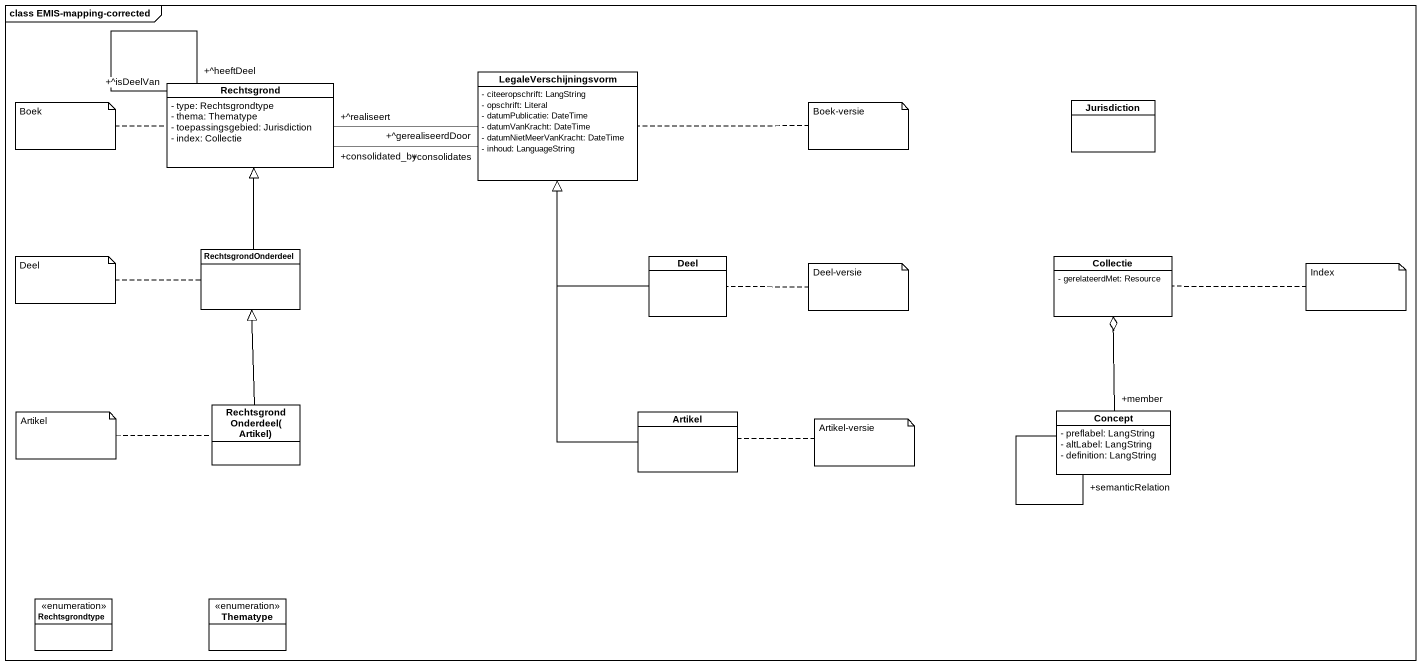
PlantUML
@startuml
mainframe class EMIS-mapping-corrected
hide circle
hide empty members
skinparam classAttributeIconSize 0
class Rechtsgrond {
  - type: Rechtsgrondtype
  - thema: Thematype
  - toepassingsgebied: Jurisdiction
  - index: Collectie
}
class LegaleVerschijningsvorm {
  - citeeropschrift: LangString
  - opschrift: Literal
  - datumPublicatie: DateTime
  - datumVanKracht: DateTime
  - datumNietMeerVanKracht: DateTime
  - inhoud: LanguageString
}
class Jurisdiction
class RechtsgrondOnderdeel
class Deel
class Collectie {
  - gerelateerdMet: Resource
}
class "RechtsgrondOnderdeel(Artikel)" as RechtsgrondOnderdeel_Artikel
class Artikel
class Concept {
  - preflabel: LangString
  - altLabel: LangString
  - definition: LangString
}
enum Rechtsgrondtype
enum Thematype
Rechtsgrond "+^heeftDeel" -- "+^isDeelVan" Rechtsgrond
Rechtsgrond "+^realiseert" -right- "+^gerealiseerdDoor" LegaleVerschijningsvorm
Rechtsgrond "+consolidated_by" -right- "+consolidates" LegaleVerschijningsvorm
RechtsgrondOnderdeel -up-|> Rechtsgrond
Deel -up-|> LegaleVerschijningsvorm
RechtsgrondOnderdeel_Artikel -up-|> RechtsgrondOnderdeel
Artikel -up-|> LegaleVerschijningsvorm
Concept "+member" -up-o Collectie
Concept -- "+semanticRelation" Concept
note left of Rechtsgrond : Boek
note right of LegaleVerschijningsvorm : Boek-versie
note left of RechtsgrondOnderdeel : Deel
note right of Deel : Deel-versie
note right of Collectie : Index
note left of RechtsgrondOnderdeel_Artikel : Artikel
note right of Artikel : Artikel-versie
@enduml
